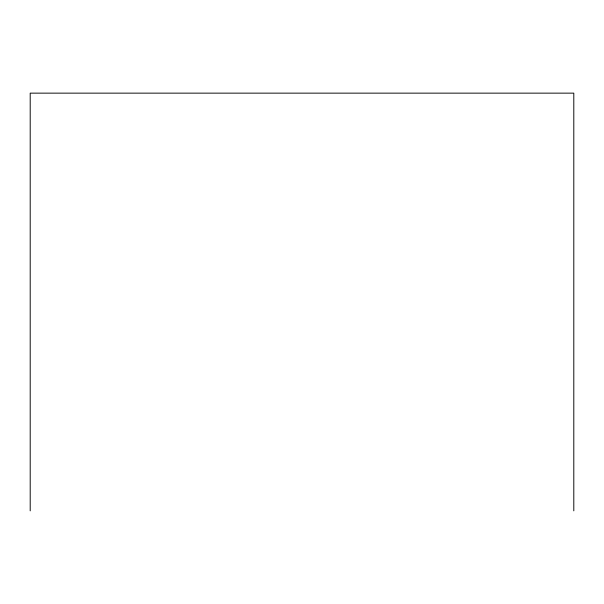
<?xml version="1.0" encoding="UTF-8"?>
<svg xmlns="http://www.w3.org/2000/svg" width="604" height="604" viewBox="0 0 604 604"><rect width="100%" height="100%" fill="white"/><g stroke="black" fill="none" stroke-linecap="round" stroke-linejoin="round"><path stroke-width="0.91" d="M573.8 510.856L573.8 93.144L30.2 93.144L30.2 510.856"/></g></svg>
